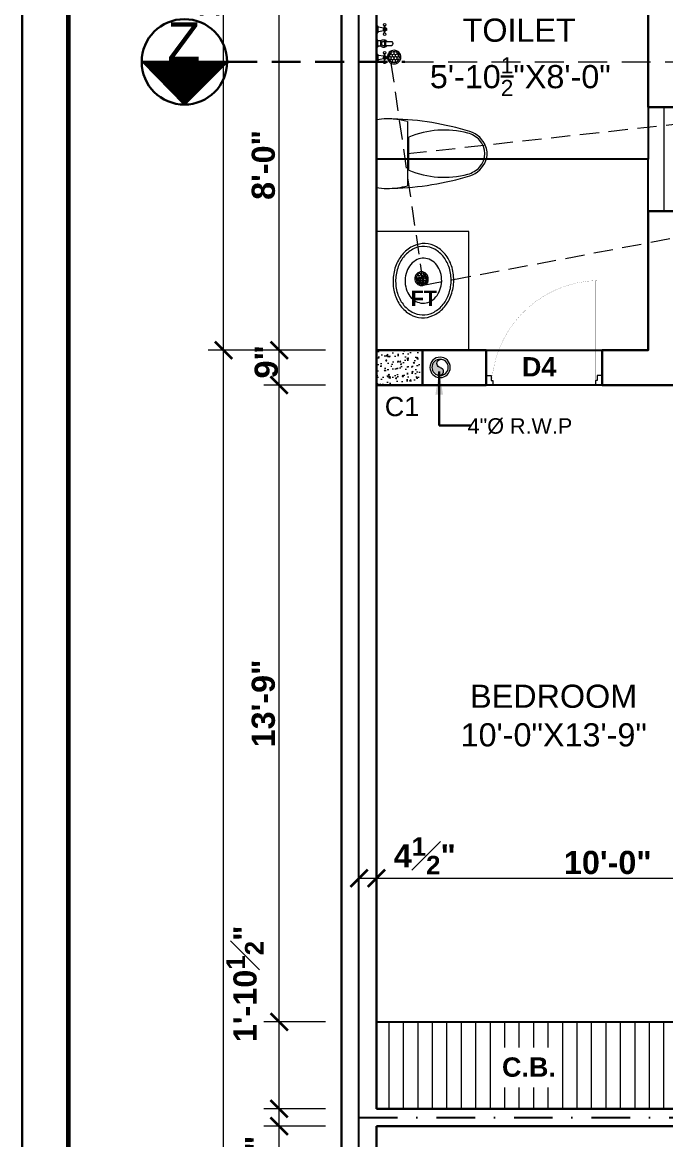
# Model space of a CAD drawing. Header units: feet. Extents: x 12125 to 16886, y -11859 to -10215.
# Drawn here: x 13212.4 to 13379.2, y -11139.4 to -10850 of the extents above; entities that cross this region are included whole.
import ezdxf

# ---------------------------------------------------------------- set-up
doc = ezdxf.new("R2010")
doc.units = ezdxf.units.FT
doc.header["$MEASUREMENT"] = 0
doc.header["$PDMODE"] = 2
for name, pattern in [('ACAD_ISO04W100', [30, 24, -3, 0, -3]), ('DASHDOT', [1, 0.5, -0.25, 0, -0.25]), ('DASHED', [0.75, 0.5, -0.25]), ('HIDDEN2', [0.1875, 0.125, -0.0625])]:
    doc.linetypes.add(name, pattern=pattern)
doc.layers.get('0').update_dxf_attribs({"lineweight": 30})
for name, color, linetype, lineweight in [('BEAM', 3, 'Continuous', 15), ('center line', 253, 'ACAD_ISO04W100', 5), ('DIM 01', 7, 'Continuous', 9), ('DOOR', 32, 'Continuous', 13), ('FIX', 212, 'Continuous', 13), ('HATCH', 9, 'Continuous', 20), ('JOINERY TEXT', 193, 'Continuous', 0), ('P-SOIL', 6, 'Continuous', 18), ('P-WASTE', 130, 'Continuous', 18), ('R.W.P', 7, 'Continuous', 18), ('SANIT_FIXTURES', 13, 'Continuous', 15), ('SANTRY TEXT', 174, 'Continuous', 9), ('TEXT', 7, 'Continuous', 30), ('WALL', 10, 'Continuous', 30), ('WINDOW', 150, 'Continuous', 20)]:
    doc.layers.add(name, color=color, linetype=linetype, lineweight=lineweight)
doc.layers.add('BLK_1_FLR_0_BATH', color=7, linetype='Continuous')
doc.layers.add('BLK_1_FLR_0_BLT_UP_AREA', color=25, linetype='Continuous', true_color=0x995f4c, plot=False)
doc.layers.add('BLK_1_FLR_0_REGULAR_ROOM_1', color=1, linetype='Continuous', plot=False)
doc.styles.add('AR. FOOT', font='arialbd.ttf')
doc.styles.add('AR. TEXT 01', font='arialbd.ttf')
doc.styles.get("Standard").update_dxf_attribs({"font": 'ARIALN.TTF'})
doc.styles.add('TEX02', font='GARA.TTF')
doc.dimstyles.new('DIM 50', dxfattribs={"dimtxt": 6, "dimasz": 3, "dimexe": 6, "dimexo": 4, "dimgap": 0.3125, "dimtad": 1, "dimzin": 3, "dimdsep": 46, "dimlunit": 4, "dimtxsty": 'AR. TEXT 01', "dimblk": 'DOT', "dimcen": 0.09, "dimclrd": 256, "dimclre": 256, "dimclrt": 256, "dimazin": 0, "dimtfac": 0.8, "dimtofl": 0, "dimtmove": 1, "dimatfit": 3, "dimfxl": 6, "dimfxlon": 1, "dimfrac": 1, "dimtolj": 1, "dimtzin": 0, "dimlwd": -1, "dimlwe": -1, "dimarcsym": 1})

# ---------------------------------------------------------------- blocks, each defined once
blk = doc.blocks.new('erfr')
at = {"layer": 'HATCH', "ltscale": 5}
h = blk.add_hatch(dxfattribs=at)
h.set_pattern_fill('AR-CONC', color=256, scale=0.5)
h.set_pattern_definition([(50, (-129.5326139105891, 557.8983111374251), (3.586300913003767, -0.3137606749129755), [0.375, -4.125]), (355, (-129.5326139105891, 557.8983111374251), (-0.6937566680650002, 3.760960668500056), [0.3, -3.299999999999998]), (100.45144446, (-129.2337555055892, 557.8721644174254), (2.89254423363556, 3.447199954843146), [0.3187009599999996, -3.505710559999997]), (46.18419999999998, (-129.5326139105891, 558.8983111374251), (5.33620665335786, -0.8275964039653825), [0.5624999999999993, -6.187499999999995]), (96.63563549, (-129.0879301855891, 558.8293446024255), (4.673309728371141, 4.870593003872752), [0.47805171, -5.258568799999999]), (351.1841639899997, (-129.5326139105891, 558.8983111374251), (4.673309725273866, 4.87059300134995), [0.45, -4.950000004999997]), (21, (-129.0326139105891, 558.6483111374255), (2.984535260592307, -2.013094453326694), [0.375, -4.125]), (326.0000000000001, (-129.0326139105891, 558.6483111374255), (1.216576659607909, 3.625750225234265), [0.3, -3.299999999999998]), (71.45144473999999, (-128.783902640589, 558.4805532674255), (4.201111883649856, 1.612655764031769), [0.31870095, -3.505710559999998]), (37.5, (-129.5326139105891, 557.8983111374251), (0.0607992765864533, 1.664469269156557), [0, -3.259999999999998, 0, -3.35, 0, -3.3125]), (7.499999999999999, (-129.5326139105891, 557.8983111374251), (1.315347687210743, 1.972058559411801), [0, -1.909999999999999, 0, -3.185, 0, -1.262499999999999]), (327.5, (-130.6476139105891, 557.8983111374251), (2.669112180862045, -0.1127743586718988), [0, -1.25, 0, -3.9, 0, -5.174999999999998]), (317.5, (-131.1476139105891, 557.8983111374251), (2.915930846711931, 0.5005249116615886), [0, -1.625, 0, -2.589999999999998, 0, -3.674999999999998])])
h.paths.add_polyline_path([(74703.77228014804, -75000.12003443622), (74715.77228014804, -75000.12003443622), (74715.77228014807, -74991.12003443622), (74703.77228014807, -74991.12003443622)])
at = {"layer": 'WALL', "color": 6, "ltscale": 5}
blk.add_lwpolyline([(74703.77228014807, -74991.12003443622), (74715.77228014807, -74991.12003443622), (74715.77228014804, -75000.12003443622), (74703.77228014804, -75000.12003443622)], close=True, dxfattribs=at)
blk = doc.blocks.new('sdddd')
at = {"layer": 'SANIT_FIXTURES'}
for p, q in [((-7792.083423948071, -3616.346162674101), (-7811.708423948073, -3616.346162674101)), ((-7792.58342394807, -3625.346162674101), (-7811.208423948071, -3625.346162674101)), ((-7806.680395787338, -3625.757878674102), (-7797.111451108803, -3625.757878674102))]:
    blk.add_line(p, q, dxfattribs=at)
blk.add_lwpolyline([(-7792.58342394807, -3625.346162674101), (-7792.076756948073, -3623.083121674103), (-7791.834176948071, -3620.889556674101), (-7791.834176948071, -3618.576229674101), (-7792.083423948071, -3616.346162674101)], dxfattribs=at)
for centre, radius, start, end in [((-7791.395923948073, -3619.731579674101), 20.592686, 170.5376780000036, 187.7399459999901), ((-7730.922888207712, -3619.479595447221), 81.01801189103007, 181.2223680168524, 197.2477400730175), ((-7791.395923948073, -3619.731579674101), 20.592686, 187.7399459999901, 195.8219819999825), ((-7872.868959688426, -3619.479595447221), 81.01801189103007, 342.7522599269825, 358.7776319831216), ((-7781.975828472768, -3636.054682683989), 26.76452538376518, 157.3737438774446, 194.7785650587811), ((-7821.816018423373, -3636.054682683989), 26.76452538376518, 345.2214349412189, 22.62625612255539), ((-7801.354306484106, -3641.346086278652), 7.270279032960909, 197.2477400730175, 249.5476091936273), ((-7800.861930238709, -3641.037048047684), 7.232275013395811, 194.7785650587811, 226.8542646013837), ((-7802.437541412036, -3641.346086278652), 7.270279032960909, 290.4523908063726, 342.7522599269825), ((-7802.929916657433, -3641.037048047684), 7.232275013395811, 313.1457353986163, 345.2214349412189), ((-7801.89592344807, -3642.140230891011), 5.720271593154731, 226.8542646013837, 313.1457353986163), ((-7801.89592394807, -3642.79838569206), 5.720271593154731, 249.5476091936273, 290.4523908063726)]:
    blk.add_arc(centre, radius, start, end, dxfattribs=at)
blk = doc.blocks.new('Sink - Oval top')
at = {"layer": 'SANIT_FIXTURES'}
for p, q in [((-1, 0), (1, 0)), ((0, 1), (0, -1))]:
    blk.add_line(p, q, dxfattribs=at)
at = {"layer": 'SANIT_FIXTURES', "linetype": 'Continuous'}
for points in [[(-12.23371880354079, 0.3941914712608, 0.11763425658833), (-11.46456229543957, -3.361933235489118, 0.10446927966709), (-8.87874869107043, -6.80354197365057, 0.09001578960148), (-5.08275770067667, -9.07230980749051, 0.08191994915922), (-0.32272801227327, -10.01585280257211, 0.08191994915921), (4.488169920880968, -9.380701564817908, 0.09001578960148), (8.42234235915578, -7.361012898479428, 0.10446927966709), (11.22435122606941, -4.09300907154341, 0.11763425658833), (12.23371880354091, -0.3941914712608, 0.11763425658831), (11.46456229543992, 3.361933235488778, 0.10446927966708), (8.87874869107043, 6.80354197365057, 0.09001578960149), (5.08275770067632, 9.07230980749068, 0.08191994915921), (0.32272801227327, 10.01585280257211, 0.08191994915921), (-4.48816992088086, 9.38070156481797, 0.09001578960148), (-8.42234235915578, 7.361012898479428, 0.1044692796671), (-11.22435122606919, 4.09300907154363, 0.11763425658834)], [(-11.28627986850119, 0.15905971647373, 0.11862170018641), (-10.51590095791209, -3.253161772358108, 0.10467817218111), (-8.07180335056012, -6.358618019863338, 0.08956206646917), (-4.53769919322235, -8.3669719296098, 0.08118469889122), (-0.1289739026696, -9.151503558114367, 0.08118469889123), (4.300109150126218, -8.4915248651846, 0.08956206646918), (7.88940670821262, -6.58356242812761, 0.1046781721811), (10.42004782883111, -3.54821613189245, 0.1186217001864), (11.28627986850119, -0.15905971647362, 0.11862170018639), (10.51590095791221, 3.253161772358, 0.10467817218111), (8.07180335056012, 6.358618019863338, 0.08956206646918), (4.53769919322212, 8.36697192960992, 0.08118469889122), (0.1289739026696, 9.151503558114428, 0.08118469889121), (-4.300109150125877, 8.49152486518483, 0.08956206646917), (-7.88940670821262, 6.58356242812761, 0.1046781721811), (-10.42004782883111, 3.54821613189245, 0.11862170018639)], [(-7.4204523890329, 0.08298767816018, 0.11828256738568), (-6.90706546521448, -2.167464938077499, 0.10460745953773), (-5.29479147071208, -4.20998819202941, 0.0897179636261), (-2.966599981142509, -5.52812215268807, 0.08143608252771), (-0.06751351878552, -6.036810076758798, 0.08143608252772), (2.842224378240528, -5.59308596097787, 0.08971796362613), (5.199312936802018, -4.327350491993339, 0.10460745953769), (6.85686365682659, -2.321395784920349, 0.11828256738567), (7.420452389033017, -0.08298767816018, 0.1182825673857), (6.90706546521448, 2.16746493807761, 0.10460745953771), (5.29479147071208, 4.20998819202941, 0.08971796362613), (2.96659998114262, 5.528122152687839, 0.08143608252774), (0.06751351878552, 6.036810076758798, 0.08143608252772), (-2.84222437824064, 5.59308596097787, 0.08971796362612), (-5.199312936802018, 4.327350491993339, 0.1046074595377), (-6.85686365682648, 2.321395784920349, 0.11828256738567)]]:
    blk.add_lwpolyline(points, format="xyb", close=True, dxfattribs=at)
at = {"layer": 'SANIT_FIXTURES'}
for radius in [1.5, 1]:
    blk.add_circle((0, 0), radius, dxfattribs=at)
blk = doc.blocks.new('fdfff')
at = {"layer": 'FIX'}
for p, q in [((-439.9936460015013, -5099.794814732304, 0.20762841340752), (-439.9936460015013, -5098.092338620205, 0.20762841340752)), ((-439.7870236596209, -5098.078081011102, 0.22817528969225), (-439.7870236596209, -5099.809340666404, 0.20762841340752)), ((-439.6376845878258, -5098.23440669429, 0.22817528969225), (-439.6376845878258, -5099.652746658321, 0.22817528969225)), ((-438.2163880382141, -5098.639274051369, 1.070132213926159), (-439.5423170475113, -5098.413384540116, 1.070132213926159)), ((-439.5423170475113, -5098.413384540116, 1.070132213926159), (-439.5423170475113, -5099.473768812393, 1.070132213926159)), ((-438.2163880382141, -5099.247879301241, 1.070132213926159), (-439.5423170475113, -5099.473768812393, 1.070132213926159)), ((-437.8761535013033, -5098.079588376322, 1.070132213926159), (-438.205106988811, -5098.079588376322, 1.070132213926159)), ((-438.205106988811, -5098.079588376322, 1.070132213926159), (-438.205106988811, -5098.110718818439, 1.070132213926159)), ((-438.1502720053247, -5098.557215489591, 1.070132213926159), (-437.9310915181995, -5098.557215489591, 1.070132213926159)), ((-438.1502720053247, -5099.329937862909, 1.070132213926159), (-437.9310915181995, -5099.329937862909, 1.070132213926159)), ((-437.9572165929129, -5098.160090196818, 1.070132213926159), (-438.1241469305241, -5098.160090196818, 1.070132213926159)), ((-437.8761535013033, -5098.079588376322, 1.070132213926159), (-437.8761535013033, -5098.110718818439, 1.070132213926159)), ((-437.8564111968151, -5098.635829710431, 1.070132213926159), (-437.8564111968151, -5098.711869751176, 1.070132213926159)), ((-437.8564111968151, -5099.251323642151, 1.070132213926159), (-437.8564111968151, -5099.17528360142, 1.070132213926159)), ((-437.7329530385032, -5098.636270803428, 1.070132213926159), (-437.7329530385032, -5099.250882549073, 1.070132213926159)), ((-437.6711387261166, -5098.666774950295, 1.070132213926159), (-437.7329530385032, -5098.666774950295, 1.070132213926159)), ((-437.6711387261166, -5099.220378402307, 1.070132213926159), (-437.7329530385032, -5099.220378402307, 1.070132213926159)), ((-437.6711387261166, -5098.666774950295, 1.070132213926159), (-437.6711387261166, -5099.220378402307, 1.070132213926159)), ((-437.6100551688286, -5098.729148853403, 1.070132213926159), (-437.6100551688286, -5099.158004499201, 1.070132213926159)), ((-439.9936460015013, -5101.40166845412, -0.64357942327109), (-439.9936460015013, -5103.104144566191, -0.64357942327109)), ((-439.7870236596209, -5101.387410844953, -0.62303254698635), (-439.7870236596209, -5103.118670500254, -0.64357942327109)), ((-439.6376845878258, -5101.544018196008, -0.62303254698635), (-439.6376845878258, -5102.962076492151, -0.62303254698635)), ((-438.9422280378346, -5101.643157002909, 1.070132213926159), (-439.6376845878258, -5101.643157002909, 1.070132213926159)), ((-438.9422280378346, -5101.643157002909, 1.070132213926159), (-438.9422280378346, -5102.885394816667, 1.070132213926159)), ((-438.9074385237178, -5101.628709930708, 1.070132213926159), (-438.9074385237178, -5102.899841888831, 1.070132213926159)), ((-438.5638060339259, -5101.784066761458), (-438.0423340749984, -5101.784066761458)), ((-438.205106988811, -5099.807564976261, 1.070132213926159), (-438.205106988811, -5099.776434534056, 1.070132213926159)), ((-437.8761535013033, -5099.807564976261, 1.070132213926159), (-438.205106988811, -5099.807564976261, 1.070132213926159)), ((-437.9572165929129, -5099.727063155762, 1.070132213926159), (-438.1241469305241, -5099.727063155762, 1.070132213926159)), ((-438.0423340749984, -5102.888360252912, 1.070132213926159), (-438.0423340749984, -5101.579353504671, 1.070132213926159)), ((-438.0177171031244, -5102.894312139317, 1.070132213926159), (-438.0177171031244, -5101.573401618288, 1.070132213926159)), ((-437.8761535013033, -5099.807564976261, 1.070132213926159), (-437.8761535013033, -5099.776434534056, 1.070132213926159)), ((-437.8198283457022, -5101.573401618288, 1.070132213926159), (-437.8198283457022, -5102.894312139317, 1.070132213926159)), ((-437.7952113737118, -5101.579353504671, 1.070132213926159), (-437.7952113737118, -5102.888360252912, 1.070132213926159)), ((-437.7952113737118, -5101.784066761458), (-436.3390548183232, -5101.784066761458)), ((-439.9936460015013, -5104.733495657638, 0.20762841340752), (-439.9936460015013, -5106.435971769708, 0.20762841340752)), ((-439.7870236596209, -5106.450229378868, 0.22817528969225), (-439.7870236596209, -5104.718969723559, 0.20762841340752)), ((-438.9422280378346, -5102.885394816667, 1.070132213926159), (-439.6376845878258, -5102.885394816667, 1.070132213926159)), ((-438.5638060339259, -5102.74448505808), (-438.0423340749984, -5102.74448505808)), ((-437.8761535013033, -5104.720745413695, 1.070132213926159), (-438.205106988811, -5104.720745413695, 1.070132213926159)), ((-438.205106988811, -5104.720745413695, 1.070132213926159), (-438.205106988811, -5104.751875855887, 1.070132213926159)), ((-437.9572165929129, -5104.801247234149, 1.070132213926159), (-438.1241469305241, -5104.801247234149, 1.070132213926159)), ((-437.8761535013033, -5104.720745413695, 1.070132213926159), (-437.8761535013033, -5104.751875855887, 1.070132213926159)), ((-437.7952113737118, -5102.74448505808), (-436.3390548183232, -5102.74448505808)), ((-439.6376845878258, -5106.293903695674, 0.22817528969225), (-439.6376845878258, -5104.875563731662, 0.22817528969225)), ((-438.2163880382141, -5105.280431088729, 1.070132213926159), (-439.5423170475113, -5105.054541577519, 1.070132213926159)), ((-439.5423170475113, -5105.054541577519, 1.070132213926159), (-439.5423170475113, -5106.114925849761, 1.070132213926159)), ((-438.2163880382141, -5105.889036338595, 1.070132213926159), (-439.5423170475113, -5106.114925849761, 1.070132213926159)), ((-438.205106988811, -5106.448722013643, 1.070132213926159), (-438.205106988811, -5106.417591571428, 1.070132213926159)), ((-437.8761535013033, -5106.448722013643, 1.070132213926159), (-438.205106988811, -5106.448722013643, 1.070132213926159)), ((-438.1502720053247, -5105.198372526995, 1.070132213926159), (-437.9310915181995, -5105.198372526995, 1.070132213926159)), ((-438.1502720053247, -5105.971094900327, 1.070132213926159), (-437.9310915181995, -5105.971094900327, 1.070132213926159)), ((-437.9572165929129, -5106.368220193107, 1.070132213926159), (-438.1241469305241, -5106.368220193107, 1.070132213926159)), ((-437.8761535013033, -5106.448722013643, 1.070132213926159), (-437.8761535013033, -5106.417591571428, 1.070132213926159)), ((-437.8564111968151, -5105.276986747828, 1.070132213926159), (-437.8564111968151, -5105.353026788449, 1.070132213926159)), ((-437.8564111968151, -5105.892480679511, 1.070132213926159), (-437.8564111968151, -5105.816440638811, 1.070132213926159)), ((-437.7329530385032, -5105.892039586477, 1.070132213926159), (-437.7329530385032, -5105.277427840883, 1.070132213926159)), ((-437.6711387261166, -5105.307931987656, 1.070132213926159), (-437.7329530385032, -5105.307931987656, 1.070132213926159)), ((-437.6711387261166, -5105.861535439689, 1.070132213926159), (-437.7329530385032, -5105.861535439689, 1.070132213926159)), ((-437.6711387261166, -5105.861535439689, 1.070132213926159), (-437.6711387261166, -5105.307931987656, 1.070132213926159)), ((-437.6100551688286, -5105.799161536561, 1.070132213926159), (-437.6100551688286, -5105.370305890772, 1.070132213926159))]:
    blk.add_line(p, q, dxfattribs=at)
for centre in [(-438.0406817617186, -5098.943576676255, -0.5864398341488803), (-438.0406817617186, -5105.584733713709, -0.5864398341488803)]:
    blk.add_circle(centre, 0.0820232687790191, dxfattribs=at)
for centre, radius, start, end in [((-439.8887157135177, -5098.108106581727, 0.20762841340752), 0.1061084065881228, 16.58870761552081, 171.4540590152905), ((-439.7190729585997, -5098.057221847092, 0.22817528969225), 0.0710019746964819, 196.8581806348353, 267.4116657366103), ((-439.7263056866067, -5098.218159492842, 0.22817528969225), 0.0900981171500153, 349.6111421854599, 87.43871116543016), ((-439.6717213939118, -5098.521132158378, 1.070132213926159), 0.1683895308833376, 39.7822189855939, 78.33837664191098), ((-439.6717213939118, -5099.36602119419, 1.070132213926159), 0.1683895308833376, 281.6616233580891, 320.2177810144061), ((-438.0406817617186, -5098.943576676255, -0.5864398341488803), 0.2960468548223106, 125.8538504705797, 234.1461495294202), ((-438.0406817617186, -5097.833033056319, 0.19733891487661), 0.2960358240422817, 303.6067164626585, 236.3932835373415), ((-438.0979048660083, -5098.66714936601, 1.070132213926159), 0.1217693494315759, 115.4708534690639, 197.4312066331036), ((-438.0979048660083, -5099.220003986506, 1.070132213926159), 0.1217693494315759, 162.5687933668963, 244.5291465309361), ((-438.0406817617186, -5098.943576676255, -0.5864398341488803), 0.2960468548223106, 234.1461495294202, 125.8538504705797), ((-438.1328376815071, -5098.083294132042, 1.070132213926159), 0.0772979055238589, 200.7807033480267, 276.5323884085066), ((-439.3257287006126, -5098.280465544776, 1.070132213926159), 1.207596362525283, 346.7515409576356, 5.720845926215266), ((-439.3257287006126, -5099.606687807725, 1.070132213926159), 1.207596362525283, 354.2791540737847, 13.24845904236436), ((-436.7556348228244, -5098.280465544776, 1.070132213926159), 1.207596362525283, 174.2791540737846, 193.2484590423643), ((-436.7556348228244, -5099.606687807725, 1.070132213926159), 1.207596362525283, 166.7515409576356, 185.7208459262151), ((-437.9484228086075, -5098.083294132042, 1.070132213926159), 0.0772979055238589, 263.4676115914934, 339.2192966519734), ((-437.9834586575161, -5098.66714936601, 1.070132213926159), 0.1217693494315759, 342.5687933668964, 64.5291465309361), ((-437.9834586575161, -5099.220003986506, 1.070132213926159), 0.1217693494315759, 295.4708534690638, 17.43120663310359), ((-437.7951816226121, -5098.775857415471, 1.070132213926159), 0.1528293785214648, 65.97238845840135, 113.6181989813814), ((-437.7951816226121, -5099.11129593711, 1.070132213926159), 0.1528293785214648, 246.3818010186186, 294.0276115415987), ((-437.6874965070165, -5098.743891237326, 1.070132213926159), 0.0788320919670414, 10.77833825125858, 78.02402359804032), ((-437.6874965070165, -5099.143262115255, 1.070132213926159), 0.0788320919670414, 281.9759764019597, 349.2216617487414), ((-439.8887157135177, -5099.779046770782, 0.20762841340752), 0.1061084065881228, 188.5459409847095, 343.4112923844792), ((-439.8887157135177, -5101.417436415628, -0.64357942327109), 0.1061084065881228, 16.58870761552081, 171.4540590152905), ((-439.7190729585997, -5099.829931505403, 0.22817528969225), 0.0710019746964819, 92.5883342633898, 163.1418193651646), ((-439.7190729585997, -5101.366551680943, -0.62303254698635), 0.0710019746964819, 196.8581806348353, 267.4116657366103), ((-439.7263056866067, -5099.66899385977, 0.22817528969225), 0.0900981171500153, 272.5612888345698, 10.38885781454017), ((-439.7379514951023, -5101.537042764008, -0.62303254698635), 0.1005092501170441, 356.0204226082332, 81.02943074122697), ((-438.9406922832129, -5101.597743930375, 1.070132213926159), 0.0454390328152913, 268.0631406409744, 317.0402371382626), ((-438.2591341615189, -5102.264275909736, 0.2274752523048), 0.9073167708099047, 31.95566866844981, 135.6046319082383), ((-437.9772300153272, -5102.26426442853), 0.7580641298657237, 140.694691672089, 219.305308327911), ((-438.0406817617186, -5100.054120296249, 0.19733891487661), 0.2960358240422817, 123.6067164626584, 56.39328353734151), ((-438.1328376815071, -5099.803859220461, 1.070132213926159), 0.0772979055238589, 83.46761159149342, 159.2192966519733), ((-437.9187727243988, -5102.036518843888, 1.070132213926159), 0.4735689546355308, 74.87562468803317, 105.1243753119668), ((-437.9484228086075, -5099.803859220461, 1.070132213926159), 0.0772979055238589, 20.78070334802668, 96.53238840850656), ((-436.7657116207118, -5102.264275909736), 0.642368160172695, 311.6204880951193, 48.37951190488075), ((-439.8887157135177, -5103.088376604659, -0.64357942327109), 0.1061084065881228, 188.5459409847095, 343.4112923844792), ((-439.8887157135177, -5104.749263619094, 0.20762841340752), 0.1061084065881228, 16.58870761552081, 171.4540590152905), ((-439.7190729585997, -5103.13926133934, -0.62303254698635), 0.0710019746964819, 92.5883342633898, 163.1418193651646), ((-439.7190729585997, -5104.698378884473, 0.22817528969225), 0.0710019746964819, 196.8581806348353, 267.4116657366103), ((-439.7379514951023, -5102.969051924148, -0.62303254698635), 0.1005092501170441, 278.970569258773, 3.97957739176681), ((-439.7263056866067, -5104.859316530208, 0.22817528969225), 0.0900981171500153, 349.6111421854599, 87.43871116543016), ((-438.9406922832129, -5102.930807889258, 1.070132213926159), 0.0454390328152913, 42.95976286234757, 91.93685935902559), ((-438.2591341615189, -5102.264275909736, 0.2274752523048), 0.9073167708099047, 224.3953680917617, 328.0443313315501), ((-438.0406817617186, -5104.474190093693, 0.19733891487661), 0.2960358240422817, 303.6067164626585, 236.3932835373415), ((-438.1328376815071, -5104.724451169408, 1.070132213926159), 0.0772979055238589, 200.7807033480267, 276.5323884085066), ((-439.3257287006126, -5104.921622582267, 1.070132213926159), 1.207596362525283, 346.7515409576356, 5.720845926215266), ((-437.9187727243988, -5102.431194913719, 1.070132213926159), 0.4735689546355308, 254.8756246880333, 285.1243753119667), ((-436.7556348228244, -5104.921622582267, 1.070132213926159), 1.207596362525283, 174.2791540737846, 193.2484590423643), ((-437.9484228086075, -5104.724451169408, 1.070132213926159), 0.0772979055238589, 263.4676115914934, 339.2192966519734), ((-439.8887157135177, -5106.42020380818, 0.20762841340752), 0.1061084065881228, 188.5459409847095, 343.4112923844792), ((-439.7190729585997, -5106.471088542879, 0.22817528969225), 0.0710019746964819, 92.5883342633898, 163.1418193651646), ((-439.7263056866067, -5106.310150897129, 0.22817528969225), 0.0900981171500153, 272.5612888345698, 10.38885781454017), ((-439.6286175491114, -5105.077071024918, 1.070132213926159), 0.089192783151332, 14.63098900816078, 95.83457521870675), ((-439.6286175491114, -5106.092396402408, 1.070132213926159), 0.089192783151332, 264.1654247812933, 345.3690109918392), ((-438.0406817617186, -5105.584733713709, -0.5864398341488803), 0.2960468548223106, 125.8538504705797, 234.1461495294202), ((-438.0406817617186, -5106.695277333725, 0.19733891487661), 0.2960358240422817, 123.6067164626584, 56.39328353734151), ((-438.0979048660083, -5105.308306403407, 1.070132213926159), 0.1217693494315759, 115.4708534690639, 197.4312066331036), ((-438.0979048660083, -5105.861161023888, 1.070132213926159), 0.1217693494315759, 162.5687933668963, 244.5291465309361), ((-438.0406817617186, -5105.584733713709, -0.5864398341488803), 0.2960468548223106, 234.1461495294202, 125.8538504705797), ((-438.1328376815071, -5106.445016257822, 1.070132213926159), 0.0772979055238589, 83.46761159149342, 159.2192966519733), ((-439.3257287006126, -5106.247844845158, 1.070132213926159), 1.207596362525283, 354.2791540737847, 13.24845904236436), ((-436.7556348228244, -5106.247844845158, 1.070132213926159), 1.207596362525283, 166.7515409576356, 185.7208459262151), ((-437.9484228086075, -5106.445016257822, 1.070132213926159), 0.0772979055238589, 20.78070334802668, 96.53238840850656), ((-437.9834586575161, -5105.308306403407, 1.070132213926159), 0.1217693494315759, 342.5687933668964, 64.5291465309361), ((-437.9834586575161, -5105.861161023888, 1.070132213926159), 0.1217693494315759, 295.4708534690638, 17.43120663310359), ((-437.7951816226121, -5105.417014452876, 1.070132213926159), 0.1528293785214648, 65.97238845840135, 113.6181989813814), ((-437.7951816226121, -5105.752452974477, 1.070132213926159), 0.1528293785214648, 246.3818010186186, 294.0276115415987), ((-437.6874965070165, -5105.38504827473, 1.070132213926159), 0.0788320919670414, 10.77833825125858, 78.02402359804032), ((-437.6874965070165, -5105.784419152609, 1.070132213926159), 0.0788320919670414, 281.9759764019597, 349.2216617487414)]:
    blk.add_arc(centre, radius, start, end, dxfattribs=at)
blk = doc.blocks.new('D4')
for points in [[(-99.99999999417923, 1150.954666669233), (-48.39999999734573, 1150.954666669233), (-48.39999999734573, 1133.333333337214), (0, 1133.333333337214), (0, 1200), (-99.99999999417923, 1200), (-99.99999999417923, 1150.954666669233)], [(-99.99999999417923, 49.04533333076688), (-48.39999999734573, 49.04533333076688), (-48.39999999734573, 66.66666666278616), (0, 66.66666666278616), (0, 0), (-99.99999999417923, 0), (-99.99999999417923, 49.04533333076688)]]:
    blk.add_lwpolyline(points)
at = {"const_width": 1.11851519999287}
blk.add_lwpolyline([(-48.39999999734573, 1142.144000003223, 0.38341128429114), (-1083.385599992936, 51.76962119228118, 0.4142135623731)], format="xyb", dxfattribs=at)
blk.add_lwpolyline([(-1083.385599992936, 51.76962119228118), (-58.07999999960884, 51.76962119228118), (-58.07999999960884, 67.47881549099111), (-1083.385599992936, 67.47881549099111)], dxfattribs=at)
blk = doc.blocks.new('ESF')
at = {"layer": 'HATCH', "ltscale": 10}
h = blk.add_hatch(dxfattribs=at)
h.set_pattern_fill('ANSI31', color=256, angle=89.99999999999999, style=0)
h.set_pattern_definition([(135, (-8508.294283949937, -71091.25939080947), (-0.0883883476483185, -0.0883883476483184), [])])
h.paths.add_polyline_path([(79774.65502080017, -78777.06877736178), (79763.58624343837, -78765.99999999997), (79785.72379816195, -78765.99999999997)])
at = {"layer": 'WALL', "color": 3, "ltscale": 15}
for p, q in [((79785.72379816195, -78765.99999999997), (79763.58624343837, -78765.99999999997)), ((79774.33233232053, -78777.06877736178), (79763.58624343837, -78765.99999999997)), ((79774.33233232053, -78777.06877736178), (79785.40110968231, -78765.99999999997))]:
    blk.add_line(p, q, dxfattribs=at)
at = {"layer": 'WALL', "color": 3, "linetype": 'DASHED', "ltscale": 15}
blk.add_line((79785.72379816195, -78765.99999999997), (79831.44516765536, -78765.99999999997), dxfattribs=at)
at = {"layer": 'WALL', "color": 3, "ltscale": 15}
blk.add_circle((79774.33233232053, -78765.99999999997), 11.06877736179012, dxfattribs=at)
at = {"layer": 'TEXT', "insert": (79774.19387886258, -78765.75631441259), "char_height": 10, "width": 27.26902642550526, "attachment_point": 8, "style": 'TEX02'}
blk.add_mtext('\\A1;{\\fArial|b0|i0|c0|p34;Z}', dxfattribs=at)
blk = doc.blocks.new('_ArchTick')
at = {"color": 0, "linetype": 'ByBlock', "const_width": 0.15}
blk.add_lwpolyline([(-0.5, -0.5), (0.5, 0.5)], dxfattribs=at)
blk = doc.blocks.new('*D248')
at = {"layer": 'Defpoints', "color": 0, "transparency": 16777216}
for p in [(13264.60635108734, -10934.95311382737), (13368.69455942605, -10934.95311382737), (13324.85289505977, -11540.95311382737)]:
    blk.add_point(p, dxfattribs=at)
at = {"layer": 'DIM 01', "transparency": 16777216}
for p, q in [((13276.60635108734, -10934.95311382737), (13260.60635108734, -10934.95311382737)), ((13264.60635108734, -11540.95311382737), (13264.60635108734, -10934.95311382737)), ((13276.60635108734, -11540.95311382737), (13260.60635108734, -11540.95311382737))]:
    blk.add_line(p, q, dxfattribs=at)
at = {"layer": 'DIM 01', "transparency": 16777216, "xscale": 4.5, "yscale": 4.5, "zscale": 4.5}
for p, rotation in [((13264.60635108734, -10934.95311382737), 90), ((13264.60635108734, -11540.95311382737), 270)]:
    blk.add_blockref('_ArchTick', p, dxfattribs=dict(at, rotation=rotation))
at = {"layer": 'DIM 01', "transparency": 16777216, "insert": (13260.54635108734, -11237.95311382737), "char_height": 6, "attachment_point": 5, "rotation": 90, "style": 'AR. TEXT 01'}
blk.add_mtext('\\A1;50\'-6"', dxfattribs=at)
blk = doc.blocks.new('*D249')
at = {"layer": 'Defpoints', "color": 0, "transparency": 16777216}
for p in [(13264.60635108739, -10739.95311382737), (13368.69455942605, -10739.95311382737), (13368.69455942605, -10934.95311382737)]:
    blk.add_point(p, dxfattribs=at)
at = {"layer": 'DIM 01', "transparency": 16777216}
for p, q in [((13276.60635108739, -10739.95311382737), (13260.60635108739, -10739.95311382737)), ((13264.60635108739, -10934.95311382737), (13264.60635108739, -10739.95311382737)), ((13276.60635108739, -10934.95311382737), (13260.60635108739, -10934.95311382737))]:
    blk.add_line(p, q, dxfattribs=at)
at = {"layer": 'DIM 01', "transparency": 16777216, "xscale": 4.5, "yscale": 4.5, "zscale": 4.5}
for p, rotation in [((13264.60635108739, -10739.95311382737), 90), ((13264.60635108739, -10934.95311382737), 270)]:
    blk.add_blockref('_ArchTick', p, dxfattribs=dict(at, rotation=rotation))
at = {"layer": 'DIM 01', "transparency": 16777216, "insert": (13260.54635108739, -10837.45311382737), "char_height": 6, "attachment_point": 5, "rotation": 90, "style": 'AR. TEXT 01'}
blk.add_mtext('\\A1;16\'-3"', dxfattribs=at)
blk = doc.blocks.new('*D255')
at = {"layer": 'Defpoints', "color": 0, "transparency": 16777216}
for p in [(13279.00067712832, -11135.95311382738), (13330.02654796903, -11135.95311382738), (13310.19455942608, -11267.95311382738)]:
    blk.add_point(p, dxfattribs=at)
at = {"layer": 'DIM 01', "transparency": 16777216}
for p, q in [((13291.00067712832, -11135.95311382738), (13275.00067712832, -11135.95311382738)), ((13279.00067712832, -11267.95311382738), (13279.00067712832, -11135.95311382738)), ((13291.00067712832, -11267.95311382738), (13275.00067712832, -11267.95311382738))]:
    blk.add_line(p, q, dxfattribs=at)
at = {"layer": 'DIM 01', "transparency": 16777216, "xscale": 4.5, "yscale": 4.5, "zscale": 4.5}
for p, rotation in [((13279.00067712832, -11135.95311382738), 90), ((13279.00067712832, -11267.95311382738), 270)]:
    blk.add_blockref('_ArchTick', p, dxfattribs=dict(at, rotation=rotation))
at = {"layer": 'DIM 01', "transparency": 16777216, "insert": (13274.94067712832, -11201.95311382738), "char_height": 6, "attachment_point": 5, "rotation": 90, "style": 'AR. TEXT 01'}
blk.add_mtext('\\A1;11\'-0"', dxfattribs=at)
blk = doc.blocks.new('*D256')
at = {"layer": 'Defpoints', "color": 0, "transparency": 16777216}
for p in [(13279.00067712844, -10943.95311382737), (13373.19455942605, -10943.95311382737), (13337.29722833238, -11108.95311382737)]:
    blk.add_point(p, dxfattribs=at)
at = {"layer": 'DIM 01', "transparency": 16777216}
for p, q in [((13291.00067712844, -10943.95311382737), (13275.00067712844, -10943.95311382737)), ((13279.00067712844, -11108.95311382737), (13279.00067712844, -10943.95311382737)), ((13291.00067712844, -11108.95311382737), (13275.00067712844, -11108.95311382737))]:
    blk.add_line(p, q, dxfattribs=at)
at = {"layer": 'DIM 01', "transparency": 16777216, "xscale": 4.5, "yscale": 4.5, "zscale": 4.5}
for p, rotation in [((13279.00067712844, -10943.95311382737), 90), ((13279.00067712844, -11108.95311382737), 270)]:
    blk.add_blockref('_ArchTick', p, dxfattribs=dict(at, rotation=rotation))
at = {"layer": 'DIM 01', "transparency": 16777216, "insert": (13274.93467712844, -11026.45311382737), "char_height": 6, "attachment_point": 5, "rotation": 90, "style": 'AR. TEXT 01'}
blk.add_mtext('\\A1;13\'-9"', dxfattribs=at)
blk = doc.blocks.new('*D257')
at = {"layer": 'Defpoints', "color": 0, "transparency": 16777216}
for p in [(13279.0006771285, -10934.95311382737), (13368.69455942605, -10934.95311382737), (13373.19455942605, -10943.95311382737)]:
    blk.add_point(p, dxfattribs=at)
at = {"layer": 'DIM 01', "transparency": 16777216}
for p, q in [((13291.0006771285, -10934.95311382737), (13275.0006771285, -10934.95311382737)), ((13279.0006771285, -10943.95311382737), (13279.0006771285, -10934.95311382737)), ((13291.0006771285, -10943.95311382737), (13275.0006771285, -10943.95311382737))]:
    blk.add_line(p, q, dxfattribs=at)
at = {"layer": 'DIM 01', "transparency": 16777216, "xscale": 4.5, "yscale": 4.5, "zscale": 4.5}
for p, rotation in [((13279.0006771285, -10934.95311382737), 90), ((13279.0006771285, -10943.95311382737), 270)]:
    blk.add_blockref('_ArchTick', p, dxfattribs=dict(at, rotation=rotation))
at = {"layer": 'DIM 01', "transparency": 16777216, "insert": (13275.69862719434, -10937.93769282877), "char_height": 6, "attachment_point": 5, "rotation": 90, "style": 'AR. TEXT 01'}
blk.add_mtext('\\A1;9"', dxfattribs=at)
blk = doc.blocks.new('*D258')
at = {"layer": 'Defpoints', "color": 0, "transparency": 16777216}
for p in [(13279.00067712853, -10838.95311382737), (13342.86975761218, -10838.95311382737), (13368.69455942605, -10934.95311382737)]:
    blk.add_point(p, dxfattribs=at)
at = {"layer": 'DIM 01', "transparency": 16777216}
for p, q in [((13291.00067712853, -10838.95311382737), (13275.00067712853, -10838.95311382737)), ((13279.00067712853, -10934.95311382737), (13279.00067712853, -10838.95311382737)), ((13291.00067712853, -10934.95311382737), (13275.00067712853, -10934.95311382737))]:
    blk.add_line(p, q, dxfattribs=at)
at = {"layer": 'DIM 01', "transparency": 16777216, "xscale": 4.5, "yscale": 4.5, "zscale": 4.5}
for p, rotation in [((13279.00067712853, -10838.95311382737), 90), ((13279.00067712853, -10934.95311382737), 270)]:
    blk.add_blockref('_ArchTick', p, dxfattribs=dict(at, rotation=rotation))
at = {"layer": 'DIM 01', "transparency": 16777216, "insert": (13274.93467712853, -10886.95311382737), "char_height": 6, "attachment_point": 5, "rotation": 90, "style": 'AR. TEXT 01'}
blk.add_mtext('\\A1;8\'-0"', dxfattribs=at)
blk = doc.blocks.new('*D270')
at = {"layer": 'Defpoints', "color": 0, "transparency": 16777216}
for p in [(13304.19455942608, -11071.73314445103), (13299.69455942608, -11081.73314445103), (13304.19455942608, -11081.73314445103)]:
    blk.add_point(p, dxfattribs=at)
at = {"layer": 'DIM 01', "transparency": 16777216}
for p, q in [((13299.69455942608, -11077.73314445103), (13299.69455942608, -11067.73314445103)), ((13304.19455942608, -11077.73314445103), (13304.19455942608, -11067.73314445103)), ((13299.69455942608, -11071.73314445103), (13304.19455942608, -11071.73314445103))]:
    blk.add_line(p, q, dxfattribs=at)
at = {"layer": 'DIM 01', "transparency": 16777216, "xscale": 4.5, "yscale": 4.5, "zscale": 4.5, "rotation": 180}
blk.add_blockref('_ArchTick', (13299.69455942608, -11071.73314445103), dxfattribs=at)
at = {"layer": 'DIM 01', "transparency": 16777216, "xscale": 4.5, "yscale": 4.5, "zscale": 4.5}
blk.add_blockref('_ArchTick', (13304.19455942608, -11071.73314445103), dxfattribs=at)
at = {"layer": 'DIM 01', "transparency": 16777216, "insert": (13316.74939177072, -11065.91874445103), "char_height": 6, "attachment_point": 5, "style": 'AR. TEXT 01'}
blk.add_mtext('\\A1;4{\\H0.800000x;\\S1#2;}"', dxfattribs=at)
blk = doc.blocks.new('*D271')
at = {"layer": 'Defpoints', "color": 0, "transparency": 16777216}
for p in [(13424.19455942608, -11071.73314445103), (13424.19455942608, -11076.73314445103), (13304.19455942608, -11081.73314445103)]:
    blk.add_point(p, dxfattribs=at)
at = {"layer": 'DIM 01', "transparency": 16777216}
for p, q in [((13304.19455942608, -11077.73314445103), (13304.19455942608, -11067.73314445103)), ((13424.19455942608, -11072.73314445103), (13424.19455942608, -11067.73314445103)), ((13304.19455942608, -11071.73314445103), (13424.19455942608, -11071.73314445103))]:
    blk.add_line(p, q, dxfattribs=at)
at = {"layer": 'DIM 01', "transparency": 16777216, "xscale": 4.5, "yscale": 4.5, "zscale": 4.5, "rotation": 180}
blk.add_blockref('_ArchTick', (13304.19455942608, -11071.73314445103), dxfattribs=at)
at = {"layer": 'DIM 01', "transparency": 16777216, "xscale": 4.5, "yscale": 4.5, "zscale": 4.5}
blk.add_blockref('_ArchTick', (13424.19455942608, -11071.73314445103), dxfattribs=at)
at = {"layer": 'DIM 01', "transparency": 16777216, "insert": (13364.19455942608, -11067.67314445103), "char_height": 6, "attachment_point": 5, "style": 'AR. TEXT 01'}
blk.add_mtext('\\A1;10\'-0"', dxfattribs=at)
blk = doc.blocks.new('*D281')
at = {"layer": 'Defpoints', "color": 0, "transparency": 16777216}
for p in [(13279.0006771285, -11131.45311382738), (13320.87817713723, -11131.45311382738), (13320.87817713723, -11135.95311382738)]:
    blk.add_point(p, dxfattribs=at)
at = {"layer": 'DIM 01', "transparency": 16777216}
for p, q in [((13291.0006771285, -11131.45311382738), (13275.0006771285, -11131.45311382738)), ((13279.0006771285, -11135.95311382738), (13279.0006771285, -11131.45311382738)), ((13291.0006771285, -11135.95311382738), (13275.0006771285, -11135.95311382738))]:
    blk.add_line(p, q, dxfattribs=at)
at = {"layer": 'DIM 01', "transparency": 16777216, "xscale": 4.5, "yscale": 4.5, "zscale": 4.5}
for p, rotation in [((13279.0006771285, -11131.45311382738), 90), ((13279.0006771285, -11135.95311382738), 270)]:
    blk.add_blockref('_ArchTick', p, dxfattribs=dict(at, rotation=rotation))
at = {"layer": 'DIM 01', "transparency": 16777216, "insert": (13273.18627712824, -11146.46964938835), "char_height": 6, "attachment_point": 5, "rotation": 90, "style": 'AR. TEXT 01'}
blk.add_mtext('\\A1;4{\\H0.800000x;\\S1#2;}"', dxfattribs=at)
blk = doc.blocks.new('*D282')
at = {"layer": 'Defpoints', "color": 0, "transparency": 16777216}
for p in [(13279.00067712856, -11108.95311382737), (13321.01237227407, -11108.95311382737), (13320.87817713723, -11131.45311382738)]:
    blk.add_point(p, dxfattribs=at)
at = {"layer": 'DIM 01', "transparency": 16777216}
for p, q in [((13291.00067712856, -11108.95311382737), (13275.00067712856, -11108.95311382737)), ((13279.00067712856, -11131.45311382738), (13279.00067712856, -11108.95311382737)), ((13291.00067712856, -11131.45311382738), (13275.00067712856, -11131.45311382738))]:
    blk.add_line(p, q, dxfattribs=at)
at = {"layer": 'DIM 01', "transparency": 16777216, "xscale": 4.5, "yscale": 4.5, "zscale": 4.5}
for p, rotation in [((13279.00067712856, -11108.95311382737), 90), ((13279.00067712856, -11131.45311382738), 270)]:
    blk.add_blockref('_ArchTick', p, dxfattribs=dict(at, rotation=rotation))
at = {"layer": 'DIM 01', "transparency": 16777216, "insert": (13270.1481997224, -11099.09307218297), "char_height": 6, "attachment_point": 5, "rotation": 90, "style": 'AR. TEXT 01'}
blk.add_mtext('\\A1;1\'-10{\\H0.800000x;\\S1#2;}"', dxfattribs=at)
blk = doc.blocks.new('SDSD')
at = {"layer": 'P-WASTE'}
h = blk.add_hatch(dxfattribs=at)
h.set_pattern_fill('HONEY', color=1, scale=5, angle=89.99999999999999, style=0)
h.set_pattern_definition([(90, (-50211.70994705233, 107515.0274732832), (-0.9610410944236026, 1.664572011413838), [1.109714674275892, -2.219429348551784]), (210.0000000065067, (-50211.70994705233, 107515.0274732832), (-0.9610411007230739, -1.664572007776834), [1.109714674057612, -2.219429348115224]), (149.9999999934931, (-50211.70994705233, 107515.0274732832), (-1.922082195146676, 3.6370019e-09), [-2.219429348115224, 1.109714674057612])])
edge = h.paths.add_edge_path()
edge.add_ellipse((782.6991829816105, -7166.742797922514), major_axis=(2.510997668090563, 2.510997668090568), ratio=0.9999999999971, start_angle=0, end_angle=360, ccw=False)
at = {"layer": 'P-WASTE', "extrusion": (0, 0, -1)}
for centre, major_axis, ratio, start_param, end_param in [((782.6991829816105, -7166.742797922309), (3.113637108428522, 3.113637108428522), 0.99999999999766, 3.141592653458931, 9.424777960638515), ((782.6991829816105, -7166.742797922514), (3.113637108428516, 3.113637108428521), 0.9999999999953298, 3.141592653458931, 9.424777960638515), ((782.6991829816105, -7166.742797922309), (2.510997668090565, 2.510997668090568), 0.9999999999971, 3.141592653459396, 9.424777960638982), ((782.6991829816105, -7166.742797922514), (2.510997668090565, 2.510997668090568), 0.9999999999971, 3.141592653459396, 9.424777960638982)]:
    blk.add_ellipse(centre, major_axis=major_axis, ratio=ratio, start_param=start_param, end_param=end_param, dxfattribs=at)
blk = doc.blocks.new('RETEU')
at = {"layer": 'R.W.P'}
h = blk.add_hatch(color=7, dxfattribs=at)
edge = h.paths.add_edge_path()
edge.add_ellipse((-37076.90065375516, -119553.1669227566), major_axis=(1.494147372830071, 1.494147372830071), ratio=0.9999999999971358, start_angle=35.6182046845361, end_angle=125.618203281105)
edge.add_ellipse((-37076.90065375516, -119553.1669227566), major_axis=(1.494147372827425, 1.494147372827423), ratio=0.9999999999948398, start_angle=125.618203281105, end_angle=215.6182018617833)
edge.add_ellipse((-37077.13122894867, -119554.1996719022), major_axis=(0.7482431835796156, 0.7482431835796152), ratio=0.9999999999816468, start_angle=218.8220523718934, end_angle=392.4143515007202)
edge.add_ellipse((-37076.67007856617, -119552.1341736046), major_axis=(-0.7482431836025633, 0.7482431836025631), ratio=0.9999999999430152, start_angle=-51.17794228077861, end_angle=122.41435150089211, ccw=False)
at = {"layer": 'R.W.P', "color": 7, "extrusion": (0, 0, -1)}
for centre, major_axis, ratio, start_param, end_param in [((-37076.90065375516, -119553.1669227566), (1.867684216040424, 1.867684216040424), 0.99999999999517, 3.926990816989658, 10.21017612416924), ((-37076.90065375516, -119553.1669227566), (-1.494147372831555, 1.494147372831555), 0.9999999999934599, 5.497787143778867, 11.78097245095845), ((-37077.13122894865, -119554.1996719022), (-0.7482431836144129, 0.7482431836144129), 0.9999999999042399, 1.005059168248902, 4.258487346123779)]:
    blk.add_ellipse(centre, major_axis=major_axis, ratio=ratio, start_param=start_param, end_param=end_param, dxfattribs=at)
at = {"layer": 'R.W.P', "color": 7, "extrusion": (0, 0, -0.9999999999999998)}
blk.add_ellipse((-37076.67007856616, -119552.1341736046), major_axis=(0.7482431836246272, 0.7482431836246272), ratio=0.99999999987498, start_param=2.575855494946888, end_param=5.829283672833697, dxfattribs=at)
blk = doc.blocks.new('_Dot')
at = {"color": 0, "linetype": 'ByBlock', "lineweight": -2}
blk.add_line((-0.5, 0), (-1, 0), dxfattribs=at)
at = {"color": 0, "linetype": 'ByBlock', "const_width": 0.5}
blk.add_lwpolyline([(-0.25, 0, 1), (0.25, 0, 1)], format="xyb", close=True, dxfattribs=at)
blk = doc.blocks.new('EERT')
at = {"layer": 'P-SOIL', "linetype": 'DASHED', "ltscale": 10}
blk.add_lwpolyline([(106183.5114451077, -41270.34438023037), (106291.0433872982, -41258.47497200378)], dxfattribs=at)
at = {"layer": 'P-WASTE', "linetype": 'DASHED', "ltscale": 10}
blk.add_lwpolyline([(106179.2704459742, -41246.90383088347), (106187.6483418673, -41304.43435121852), (106270.1180361925, -41288.84376252871)], dxfattribs=at)

msp = doc.modelspace()

# ---------------------------------------------------------------- hatches: boundary and pattern name
at = {"layer": 'HATCH'}
h = msp.add_hatch(dxfattribs=at)
h.set_pattern_fill('LINE', color=256, scale=30, angle=90, style=0)
h.set_pattern_definition([(90, (-66766.25060822928, 64056.16692060885), (-3.75, 2e-16), [])])
h.paths.add_polyline_path([(13383.69455942608, -11131.45311382738), (13383.69455942608, -11108.95311382738), (13304.19455942608, -11108.95311382737), (13304.19455942608, -11131.45311382738)])
h.paths.add_polyline_path([(13335.59249425867, -11125.91703936748), (13352.06667161202, -11125.91703936748), (13352.06667161202, -11115.61115123651), (13335.59249425867, -11115.61115123651)], flags=16)

# ---------------------------------------------------------------- linework, layer by layer
at = {"color": 3, "elevation": -0.9035272477697599}
msp.add_lwpolyline([(13212.42948258684, -10214.81913442836), (14972.94220979727, -10214.81913442836), (14972.94220979727, -11661.07807256041), (13212.42948258684, -11661.07807256041)], close=True, dxfattribs=at)
at = {"layer": 'BEAM', "linetype": 'DASHDOT', "lineweight": 25, "ltscale": 20}
msp.add_line((13299.69455942608, -11133.70311382738), (13511.94455942608, -11133.70311382738), dxfattribs=at)
at = {"layer": 'BLK_1_FLR_0_BATH', "color": 3}
for points in [[(13304.19455942608, -10838.95311382737), (13374.69455942605, -10838.95311382737), (13374.69455942605, -10885.45311382737), (13304.19455942608, -10885.45311382737)], [(13374.69455942605, -10885.45311382737), (13304.19455942608, -10885.45311382737), (13304.19455942608, -10934.95311382737), (13374.69455942605, -10934.95311382737)]]:
    msp.add_lwpolyline(points, close=True, dxfattribs=at)
at = {"layer": 'BLK_1_FLR_0_BLT_UP_AREA', "color": 25}
msp.add_lwpolyline([(13299.69455942608, -10934.95311382737), (13299.69455942608, -10739.95311382736), (13383.69455942608, -10739.95311382736), (13383.69455942608, -10934.95311382737), (13650.69455942608, -10934.95311382737), (13650.69455942608, -11540.95311382738), (13299.69455942608, -11540.95311382738), (13299.69455942608, -10934.95311382737)], dxfattribs=at)
at = {"layer": 'BLK_1_FLR_0_REGULAR_ROOM_1', "color": 1}
msp.add_lwpolyline([(13304.19455942608, -11108.95311382737), (13424.19455942609, -11108.95311382737), (13424.19455942609, -10943.95311382737), (13304.19455942608, -10943.95311382737)], close=True, dxfattribs=at)
at = {"layer": 'center line'}
msp.add_line((13299.69455942608, -10739.95311382737), (13299.69455942608, -11558.95311382737), dxfattribs=at)
at = {"layer": 'SANIT_FIXTURES'}
for p, q in [((13328.19802650684, -10934.95311382737), (13328.19802650684, -10904.18679880494)), ((13383.69455942608, -11108.95311382737), (13304.19455942608, -11108.95311382737))]:
    msp.add_line(p, q, dxfattribs=at)
msp.add_lwpolyline([(13328.19802650684, -10904.18679880494), (13304.19455942608, -10904.18911067447)], dxfattribs=at)
at = {"layer": 'WALL', "ltscale": 10}
for p, q in [((13295.19455942608, -10735.45311382737), (13295.19455942608, -11558.95311382737)), ((13304.19455942608, -10838.95311382737), (13304.19455942608, -11032.4531138274)), ((13374.69455942606, -10838.95311382735), (13374.69455942605, -10871.95311382737)), ((13374.69455942605, -10898.95311382737), (13374.69455942602, -10934.95311382737)), ((13332.64212904054, -10934.95311382737), (13332.64212904054, -10943.95311382738)), ((13304.19455942608, -11032.4531138274), (13304.19455942608, -11102.95311382737)), ((13304.19455942608, -11102.95311382737), (13304.19455942608, -11131.45311382738)), ((13304.19455942608, -11135.9531138274), (13304.19455942608, -11251.45311382737))]:
    msp.add_line(p, q, dxfattribs=at)
at = {"layer": 'WALL', "color": 3, "linetype": 'DASHED', "lineweight": 20, "ltscale": 15}
msp.add_line((13311.55045185031, -10860.23314445101), (13642.94216326484, -10860.23314445103), dxfattribs=at)
at = {"layer": 'WALL', "ltscale": 5}
for p, q in [((13374.69455942605, -10871.95311382737), (13383.69455942606, -10871.95311382737)), ((13374.69455942603, -10898.95311382737), (13383.69455942605, -10898.95311382737)), ((13332.64212904054, -10934.95311382737), (13304.19455942608, -10934.95311382737)), ((13374.69455942605, -10934.95311382737), (13362.69455942605, -10934.95311382737)), ((13362.69455942605, -10934.95311382737), (13362.69455942605, -10943.95311382737)), ((13332.64212904054, -10943.95311382737), (13304.19455942608, -10943.95311382737)), ((13383.69455942605, -10943.95311382737), (13362.69455942605, -10943.95311382737)), ((13383.69455942608, -11131.45311382738), (13304.19455942608, -11131.45311382738)), ((13388.19455942608, -11135.95311382738), (13304.19455942608, -11135.95311382738))]:
    msp.add_line(p, q, dxfattribs=at)
at = {"layer": 'WALL', "color": 35, "linetype": 'Continuous', "lineweight": 60, "elevation": -0.9035272477697599}
msp.add_lwpolyline([(13224.4294825868, -10226.81913442833), (14960.94220979727, -10226.81913442833), (14960.94220979727, -11649.07807256049), (13224.4294825868, -11649.07807256049)], close=True, dxfattribs=at)
at = {"layer": 'WINDOW', "ltscale": 10}
for p, q in [((13374.69455942605, -10871.95311382737), (13374.69455942605, -10898.95311382737)), ((13378.69455942605, -10871.95311382737), (13378.69455942605, -10898.95311382737))]:
    msp.add_line(p, q, dxfattribs=at)

# ---------------------------------------------------------------- block references
at = {"layer": 'DIM 01'}
for name, p in [('EERT', (-92871.27895179368, 30386.33314432967)), ('RETEU', (50397.6323076449, 108613.7815954348))]:
    msp.add_blockref(name, p, dxfattribs=at)
at = {"layer": 'DOOR', "xscale": -0.025, "yscale": 0.025, "zscale": 0.025}
for rotation in [89.99999999966654, 89.99999999999996]:
    msp.add_blockref('D4', (13362.69455942605, -10943.95311382737), dxfattribs=dict(at, rotation=rotation))
at = {"layer": 'FIX', "xscale": -1.10000000000582, "yscale": 1.10000000000582, "zscale": 1.10000000000582, "rotation": 180}
msp.add_blockref('fdfff', (13788.18757003029, -16467.97300662861, 0.70793736560194), dxfattribs=at)
msp.add_blockref('fdfff', (13788.18757003029, -16467.97300662861, 0.70793736560194), dxfattribs=at)
at = {"layer": 'P-WASTE', "xscale": 0.40000000000146, "yscale": 0.40000000000146, "zscale": 0.40000000000146}
for p in [(12995.70440948458, -7992.300634125125), (13002.82790716324, -8049.704367932768)]:
    msp.add_blockref('SDSD', p, dxfattribs=at)
at = {"layer": 'SANIT_FIXTURES'}
for name, p, xscale, yscale, zscale, rotation in [('sdddd', (10074.42218482771, -3916.1086095586), 0.89310376532376, 0.89310376532376, 0.89310376532376, 90.00000000000006), ('Sink - Oval top', (13316.390732614, -10916.92307268101), 0.78555167189229, 0.78555167189229, 0.78555167189229, 268.9621693866383)]:
    msp.add_blockref(name, p, dxfattribs=dict(at, xscale=xscale, yscale=yscale, zscale=zscale, rotation=rotation))
at = {"layer": 'WALL'}
for name, p in [('ESF', (-66519.89471580504, 67905.76685554897)), ('erfr', (-61399.57772072197, 64056.16692060887))]:
    msp.add_blockref(name, p, dxfattribs=at)

# ---------------------------------------------------------------- texts
at = {"layer": 'JOINERY TEXT', "insert": (13341.92599116405, -10936.73314445103), "char_height": 5, "width": 9.823400606668926, "attachment_point": 1}
msp.add_mtext('{\\fArial|b1|i0|c0|p34;D4}', dxfattribs=at)
at = {"layer": 'JOINERY TEXT', "color": 6, "insert": (13306.37397088925, -10947.0176029955), "char_height": 5, "width": 9.823400606668926, "attachment_point": 1}
msp.add_mtext('{\\fArial|b0|i0|c0|p34;C1}', dxfattribs=at)
at = {"layer": 'SANTRY TEXT', "ltscale": 12, "insert": (13313.10194512486, -10919.47146569087), "char_height": 4, "attachment_point": 1, "style": 'AR. FOOT'}
msp.add_mtext('\\A1;FT', dxfattribs=at)
at = {"layer": 'TEXT', "char_height": 6, "width": 91.70489925128277, "attachment_point": 1, "style": 'TEX02'}
for s, insert in [('\\A1;\\pi31.36405;{\\fArial|b0|i0|c0|p34;TOILET\\P\\pi22.87504;5\'-10\\H0.7x;\\S1/2;\\H1.42857x;"X8\'-0"}', (13295.19455942608, -10849.02174810567)), ('\\A1;\\pi24.82175;{\\fArial|b0|i0|c0|p34;BEDROOM\\P\\pi22.35791;10\'-0"X13\'-9"}', (13303.67759427914, -11021.57375104113))]:
    msp.add_mtext(s, dxfattribs=dict(at, insert=insert))
at = {"layer": 'TEXT', "linetype": 'HIDDEN2', "insert": (13327.84981661898, -10952.56172614292), "char_height": 4, "width": 50.39691254184609, "attachment_point": 1}
msp.add_mtext('\\A1;{\\fArial|b0|i0|c0|p34;4"Ø R.W.P}', dxfattribs=at)
at = {"layer": 'TEXT', "ltscale": 10, "insert": (13343.75452631869, -11118.14223121604), "char_height": 5, "attachment_point": 2}
msp.add_mtext('\\A1;{\\fArial|b1|i0|c0|p34;\\H1.0003x;C.B.}', dxfattribs=at)

# ---------------------------------------------------------------- dimensions: what is measured, and where the dimension line sits
at = {"layer": 'DIM 01'}
for base, p1, p2, picture, middle in [((13264.60635108739, -10739.95311382737), (13368.69455942605, -10934.95311382737), (13368.69455942605, -10739.95311382737), '*D249', (13260.54635108739, -10837.45311382737)), ((13279.00067712853, -10838.95311382737), (13368.69455942605, -10934.95311382737), (13342.86975761218, -10838.95311382737), '*D258', (13274.93467712853, -10886.95311382737)), ((13264.60635108734, -10934.95311382737), (13324.85289505977, -11540.95311382737), (13368.69455942605, -10934.95311382737), '*D248', (13260.54635108734, -11237.95311382737)), ((13279.00067712844, -10943.95311382737), (13337.29722833238, -11108.95311382737), (13373.19455942605, -10943.95311382737), '*D256', (13274.93467712844, -11026.45311382737)), ((13279.00067712832, -11135.95311382738), (13310.19455942608, -11267.95311382738), (13330.02654796903, -11135.95311382738), '*D255', (13274.94067712832, -11201.95311382738))]:
    dim = msp.add_linear_dim(base=base, p1=p1, p2=p2, angle=90, dimstyle='DIM 50', override={"dimtxt": 6, "dimasz": 4.5, "dimexe": 4, "dimgap": 1, "dimblk1": 'ArchTick', "dimblk2": 'ArchTick', "dimsah": 1, "dimfxl": 12}, dxfattribs=at)
    dim.commit()
    dim.dimension.update_dxf_attribs({"geometry": picture, "text_midpoint": middle})
for base, p1, p2, picture, middle in [((13279.0006771285, -10934.95311382737), (13373.19455942605, -10943.95311382737), (13368.69455942605, -10934.95311382737), '*D257', (13279.76462719434, -10937.93769282877)), ((13279.00067712856, -11108.95311382737), (13320.87817713723, -11131.45311382738), (13321.01237227407, -11108.95311382737), '*D282', (13276.0135997224, -11099.09307218297)), ((13279.0006771285, -11131.45311382738), (13320.87817713723, -11135.95311382738), (13320.87817713723, -11131.45311382738), '*D281', (13279.00067712824, -11146.46964938835))]:
    dim = msp.add_linear_dim(base=base, p1=p1, p2=p2, angle=90, dimstyle='DIM 50', override={"dimtxt": 6, "dimasz": 4.5, "dimexe": 4, "dimgap": 1, "dimblk1": 'ArchTick', "dimblk2": 'ArchTick', "dimsah": 1, "dimfxl": 12}, dxfattribs=at)
    dim.commit()
    dim.dimension.update_dxf_attribs({"geometry": picture, "text_midpoint": middle, "dimtype": 160})
dim = msp.add_linear_dim(base=(13304.19455942608, -11071.73314445103), p1=(13299.69455942608, -11081.73314445103), p2=(13304.19455942608, -11081.73314445103), dimstyle='DIM 50', override={"dimtxt": 6, "dimasz": 4.5, "dimexe": 4, "dimgap": 1, "dimblk1": 'ArchTick', "dimblk2": 'ArchTick', "dimsah": 1, "dimfxl": 12}, dxfattribs=at)
dim.commit()
dim.dimension.update_dxf_attribs({"geometry": '*D270', "text_midpoint": (13316.74939177072, -11071.73314445103), "dimtype": 160})
dim = msp.add_linear_dim(base=(13424.19455942608, -11071.73314445103), p1=(13304.19455942608, -11081.73314445103), p2=(13424.19455942608, -11076.73314445103), dimstyle='DIM 50', override={"dimtxt": 6, "dimasz": 4.5, "dimexe": 4, "dimgap": 1, "dimblk1": 'ArchTick', "dimblk2": 'ArchTick', "dimsah": 1, "dimfxl": 12}, dxfattribs=at)
dim.commit()
dim.dimension.update_dxf_attribs({"geometry": '*D271', "text_midpoint": (13364.19455942608, -11067.67314445103)})

# ---------------------------------------------------------------- leaders
at = {"layer": 'TEXT', "ltscale": 10}
msp.add_leader([(13320.50107869625, -10940.41807646736), (13320.50107869625, -10954.4333062549), (13328.62612134853, -10954.4333062549)], dimstyle='DIM 50', override={"dimasz": 6, "dimtad": 0}, dxfattribs=at)

doc.saveas('drawing.dxf')
